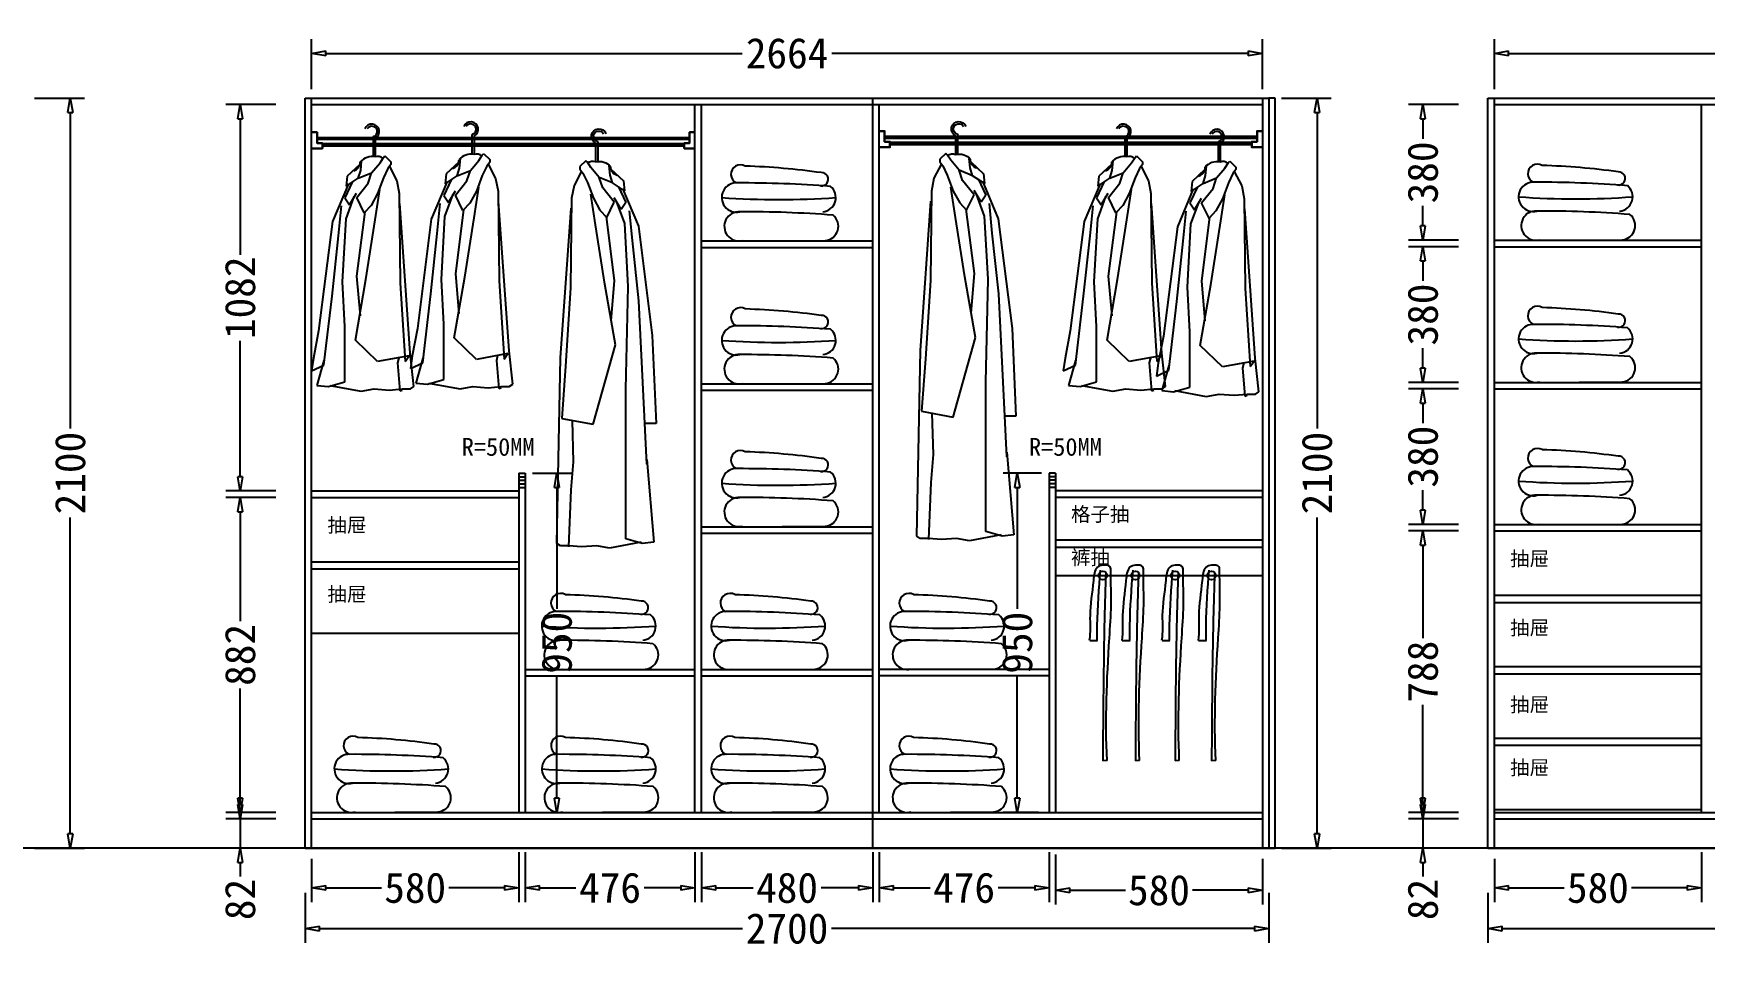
# Model space of a CAD drawing. Header units: millimetres. Extents: x 304407 to 361076, y -1262425 to -1203358.
# Drawn here: x 324807 to 329489, y -1245806 to -1243244 of the extents above; entities that cross this region are included whole.
import ezdxf

# ---------------------------------------------------------------- set-up
doc = ezdxf.new("R2010")
doc.units = ezdxf.units.MM
doc.header["$LTSCALE"] = 20
doc.layers.get('Defpoints').update_dxf_attribs({"color": 250})
for name, color, linetype in [('4', 1, 'Continuous'), ('6', 6, 'Continuous'), ('8', 8, 'Continuous'), ('LAYER10', 11, 'Continuous'), ('LAYER8', 11, 'Continuous'), ('图层3', 4, 'Continuous'), ('墙体', 40, 'Continuous')]:
    doc.layers.add(name, color=color, linetype=linetype)
doc.styles.get("Standard").update_dxf_attribs({"font": 'SimSun.ttf', "height": 85})
doc.styles.add('text', font='SimSun.ttf', dxfattribs={"height": 85})
doc.dimstyles.new('周文晶', dxfattribs={"dimtxt": 70, "dimasz": 40, "dimexe": 40, "dimexo": 30, "dimgap": 10, "dimtad": 0, "dimdec": 0, "dimtxsty": 'Standard', "dimblk": 'CLOSEDBLANK', "dimcen": 200, "dimclrd": 256, "dimclre": 256, "dimadec": 0, "dimazin": 0, "dimtfac": 1, "dimtdec": 0, "dimtmove": 0, "dimatfit": 3, "dimldrblk": 'CLOSEDBLANK', "dimfxl": 100, "dimfxlon": 1, "dimarcsym": 0})

# ---------------------------------------------------------------- blocks, each defined once
blk = doc.blocks.new('_ClosedBlank')
at = {"color": 0, "linetype": 'ByBlock', "lineweight": -2}
for p, q in [((-1, 0.17), (0, 0)), ((-1, 0.17), (-1, -0.17)), ((0, 0), (-1, -0.17))]:
    blk.add_line(p, q, dxfattribs=at)
blk = doc.blocks.new('*D1830')
at = {"lineweight": -2, "transparency": 16777216}
for p, q in [((324810.4, -1243424.8), (324950.4, -1243424.8)), ((324910.4, -1243464.8), (324910.4, -1244350)), ((324910.4, -1245484.8), (324910.4, -1244599.5)), ((324810.4, -1245524.8), (324950.4, -1245524.8))]:
    blk.add_line(p, q, dxfattribs=at)
at = {"layer": 'Defpoints', "color": 0, "transparency": 16777216}
for p in [(324775.5, -1243424.8), (324910.4, -1243424.8), (324775.5, -1245524.8)]:
    blk.add_point(p, dxfattribs=at)
at = {"lineweight": -2, "transparency": 16777216, "xscale": 40, "yscale": 40, "zscale": 40}
for p, rotation in [((324910.4, -1243424.8), 90), ((324910.4, -1245524.8), 270)]:
    blk.add_blockref('_ClosedBlank', p, dxfattribs=dict(at, rotation=rotation))
at = {"color": 0, "transparency": 16777216, "insert": (324910.4, -1244474.8), "char_height": 85, "attachment_point": 5, "rotation": 90}
blk.add_mtext('2100', dxfattribs=at)
blk = doc.blocks.new('*D1764')
at = {"lineweight": -2, "transparency": 16777216}
for p, q in [((325586.7, -1245554.8), (325586.7, -1245676.3)), ((326166.7, -1245536.3), (326166.7, -1245676.3)), ((325626.7, -1245636.3), (325782.7, -1245636.3)), ((326126.7, -1245636.3), (325970.8, -1245636.3))]:
    blk.add_line(p, q, dxfattribs=at)
at = {"layer": 'Defpoints', "color": 0, "transparency": 16777216}
for p in [(326166.7, -1245424.8), (325586.7, -1245524.8), (326166.7, -1245636.3)]:
    blk.add_point(p, dxfattribs=at)
at = {"lineweight": -2, "transparency": 16777216, "xscale": 40, "yscale": 40, "zscale": 40, "rotation": 180}
blk.add_blockref('_ClosedBlank', (325586.7, -1245636.3), dxfattribs=at)
at = {"lineweight": -2, "transparency": 16777216, "xscale": 40, "yscale": 40, "zscale": 40}
blk.add_blockref('_ClosedBlank', (326166.7, -1245636.3), dxfattribs=at)
at = {"color": 0, "transparency": 16777216, "insert": (325876.7, -1245636.3), "char_height": 85, "attachment_point": 5}
blk.add_mtext('580', dxfattribs=at)
blk = doc.blocks.new('*D1765')
at = {"lineweight": -2, "transparency": 16777216}
for p, q in [((327176.7, -1245536.3), (327176.7, -1245676.3)), ((327652.7, -1245536.3), (327652.7, -1245676.3)), ((327216.7, -1245636.3), (327319.3, -1245636.3)), ((327612.7, -1245636.3), (327510.2, -1245636.3))]:
    blk.add_line(p, q, dxfattribs=at)
at = {"layer": 'Defpoints', "color": 0, "transparency": 16777216}
for p in [(327176.7, -1245042.8), (327652.7, -1245424.8), (327652.7, -1245636.3)]:
    blk.add_point(p, dxfattribs=at)
at = {"lineweight": -2, "transparency": 16777216, "xscale": 40, "yscale": 40, "zscale": 40, "rotation": 180}
blk.add_blockref('_ClosedBlank', (327176.7, -1245636.3), dxfattribs=at)
at = {"lineweight": -2, "transparency": 16777216, "xscale": 40, "yscale": 40, "zscale": 40}
blk.add_blockref('_ClosedBlank', (327652.7, -1245636.3), dxfattribs=at)
at = {"color": 0, "transparency": 16777216, "insert": (327414.7, -1245636.3), "char_height": 85, "attachment_point": 5}
blk.add_mtext('476', dxfattribs=at)
blk = doc.blocks.new('*D1766')
at = {"lineweight": -2, "transparency": 16777216}
for p, q in [((325586.7, -1243399.4), (325586.7, -1243259.4)), ((328250.7, -1243399.4), (328250.7, -1243259.4)), ((325626.7, -1243299.4), (326793, -1243299.4)), ((328210.7, -1243299.4), (327044.4, -1243299.4))]:
    blk.add_line(p, q, dxfattribs=at)
at = {"layer": 'Defpoints', "color": 0, "transparency": 16777216}
for p in [(328250.7, -1243299.4), (325586.7, -1243442.8), (328250.7, -1243442.8)]:
    blk.add_point(p, dxfattribs=at)
at = {"lineweight": -2, "transparency": 16777216, "xscale": 40, "yscale": 40, "zscale": 40, "rotation": 180}
blk.add_blockref('_ClosedBlank', (325586.7, -1243299.4), dxfattribs=at)
at = {"lineweight": -2, "transparency": 16777216, "xscale": 40, "yscale": 40, "zscale": 40}
blk.add_blockref('_ClosedBlank', (328250.7, -1243299.4), dxfattribs=at)
at = {"color": 0, "transparency": 16777216, "insert": (326918.7, -1243299.4), "char_height": 85, "attachment_point": 5}
blk.add_mtext('2664', dxfattribs=at)
blk = doc.blocks.new('*D1767')
at = {"lineweight": -2, "transparency": 16777216}
for p, q in [((325568.7, -1245650.4), (325568.7, -1245790.4)), ((328268.7, -1245650.4), (328268.7, -1245790.4)), ((325608.7, -1245750.4), (326794, -1245750.4)), ((328228.7, -1245750.4), (327043.5, -1245750.4))]:
    blk.add_line(p, q, dxfattribs=at)
at = {"layer": 'Defpoints', "color": 0, "transparency": 16777216}
for p in [(325568.7, -1245524.8), (328268.7, -1245524.8), (328268.7, -1245750.4)]:
    blk.add_point(p, dxfattribs=at)
at = {"lineweight": -2, "transparency": 16777216, "xscale": 40, "yscale": 40, "zscale": 40, "rotation": 180}
blk.add_blockref('_ClosedBlank', (325568.7, -1245750.4), dxfattribs=at)
at = {"lineweight": -2, "transparency": 16777216, "xscale": 40, "yscale": 40, "zscale": 40}
blk.add_blockref('_ClosedBlank', (328268.7, -1245750.4), dxfattribs=at)
at = {"color": 0, "transparency": 16777216, "insert": (326918.7, -1245750.4), "char_height": 85, "attachment_point": 5}
blk.add_mtext('2700', dxfattribs=at)
blk = doc.blocks.new('*D1768')
at = {"lineweight": -2, "transparency": 16777216}
for p, q in [((328303.6, -1243424.8), (328443.6, -1243424.8)), ((328403.6, -1243464.8), (328403.6, -1244350)), ((328403.6, -1245484.8), (328403.6, -1244599.5)), ((328303.6, -1245524.8), (328443.6, -1245524.8))]:
    blk.add_line(p, q, dxfattribs=at)
at = {"layer": 'Defpoints', "color": 0, "transparency": 16777216}
for p in [(328268.7, -1243424.8), (328403.6, -1243424.8), (328268.7, -1245524.8)]:
    blk.add_point(p, dxfattribs=at)
at = {"lineweight": -2, "transparency": 16777216, "xscale": 40, "yscale": 40, "zscale": 40}
for p, rotation in [((328403.6, -1243424.8), 90), ((328403.6, -1245524.8), 270)]:
    blk.add_blockref('_ClosedBlank', p, dxfattribs=dict(at, rotation=rotation))
at = {"color": 0, "transparency": 16777216, "insert": (328403.6, -1244474.8), "char_height": 85, "attachment_point": 5, "rotation": 90}
blk.add_mtext('2100', dxfattribs=at)
blk = doc.blocks.new('*D1769')
at = {"lineweight": -2, "transparency": 16777216}
for p, q in [((327631.7, -1244474.8), (327523.7, -1244474.8)), ((327563.7, -1244514.8), (327563.7, -1244854.8)), ((327563.7, -1245384.8), (327563.7, -1245044.8)), ((327622.7, -1245424.8), (327523.7, -1245424.8))]:
    blk.add_line(p, q, dxfattribs=at)
at = {"layer": 'Defpoints', "color": 0, "transparency": 16777216}
for p in [(327661.7, -1244474.8), (327563.7, -1245424.8), (327652.7, -1245424.8)]:
    blk.add_point(p, dxfattribs=at)
at = {"lineweight": -2, "transparency": 16777216, "xscale": 40, "yscale": 40, "zscale": 40}
for p, rotation in [((327563.7, -1244474.8), 90), ((327563.7, -1245424.8), 270)]:
    blk.add_blockref('_ClosedBlank', p, dxfattribs=dict(at, rotation=rotation))
at = {"color": 0, "transparency": 16777216, "insert": (327563.7, -1244949.8), "char_height": 85, "attachment_point": 5, "rotation": 90}
blk.add_mtext('950', dxfattribs=at)
blk = doc.blocks.new('*D1770')
at = {"lineweight": -2, "transparency": 16777216}
for p, q in [((327670.7, -1245543), (327670.7, -1245683)), ((328250.7, -1245554.8), (328250.7, -1245683)), ((327710.7, -1245643), (327866.7, -1245643)), ((328210.7, -1245643), (328054.8, -1245643))]:
    blk.add_line(p, q, dxfattribs=at)
at = {"layer": 'Defpoints', "color": 0, "transparency": 16777216}
for p in [(327670.7, -1245424.8), (328250.7, -1245524.8), (328250.7, -1245643)]:
    blk.add_point(p, dxfattribs=at)
at = {"lineweight": -2, "transparency": 16777216, "xscale": 40, "yscale": 40, "zscale": 40, "rotation": 180}
blk.add_blockref('_ClosedBlank', (327670.7, -1245643), dxfattribs=at)
at = {"lineweight": -2, "transparency": 16777216, "xscale": 40, "yscale": 40, "zscale": 40}
blk.add_blockref('_ClosedBlank', (328250.7, -1245643), dxfattribs=at)
at = {"color": 0, "transparency": 16777216, "insert": (327960.7, -1245643), "char_height": 85, "attachment_point": 5}
blk.add_mtext('580', dxfattribs=at)
blk = doc.blocks.new('*D1771')
at = {"lineweight": -2, "transparency": 16777216}
for p, q in [((325386.5, -1245402.8), (325386.5, -1245362.8)), ((325486.5, -1245442.8), (325346.5, -1245442.8)), ((325386.5, -1245442.8), (325386.5, -1245524.8)), ((325486.5, -1245524.8), (325346.5, -1245524.8)), ((325386.5, -1245564.8), (325386.5, -1245604.8))]:
    blk.add_line(p, q, dxfattribs=at)
at = {"layer": 'Defpoints', "color": 0, "transparency": 16777216}
for p in [(325386.5, -1245442.8), (325586.7, -1245442.8), (325568.7, -1245524.8)]:
    blk.add_point(p, dxfattribs=at)
at = {"lineweight": -2, "transparency": 16777216, "xscale": 40, "yscale": 40, "zscale": 40}
for p, rotation in [((325386.5, -1245442.8), 270), ((325386.5, -1245524.8), 90)]:
    blk.add_blockref('_ClosedBlank', p, dxfattribs=dict(at, rotation=rotation))
at = {"color": 0, "transparency": 16777216, "insert": (325386.5, -1245668.8), "char_height": 85, "attachment_point": 5, "rotation": 90}
blk.add_mtext('82', dxfattribs=at)
blk = doc.blocks.new('*D1772')
at = {"lineweight": -2, "transparency": 16777216}
for p, q in [((325486.5, -1244542.8), (325346.5, -1244542.8)), ((325386.5, -1244582.8), (325386.5, -1244889.5)), ((325386.5, -1245384.8), (325386.5, -1245078.1)), ((325486.5, -1245424.8), (325346.5, -1245424.8))]:
    blk.add_line(p, q, dxfattribs=at)
at = {"layer": 'Defpoints', "color": 0, "transparency": 16777216}
for p in [(325386.5, -1244542.8), (325586.7, -1244542.8), (325586.7, -1245424.8)]:
    blk.add_point(p, dxfattribs=at)
at = {"lineweight": -2, "transparency": 16777216, "xscale": 40, "yscale": 40, "zscale": 40}
for p, rotation in [((325386.5, -1244542.8), 90), ((325386.5, -1245424.8), 270)]:
    blk.add_blockref('_ClosedBlank', p, dxfattribs=dict(at, rotation=rotation))
at = {"color": 0, "transparency": 16777216, "insert": (325386.5, -1244983.8), "char_height": 85, "attachment_point": 5, "rotation": 90}
blk.add_mtext('882', dxfattribs=at)
blk = doc.blocks.new('*D1773')
at = {"lineweight": -2, "transparency": 16777216}
for p, q in [((325486.5, -1243442.8), (325346.5, -1243442.8)), ((325386.5, -1243482.8), (325386.5, -1243863.5)), ((325386.5, -1244484.8), (325386.5, -1244104)), ((325486.5, -1244524.8), (325346.5, -1244524.8))]:
    blk.add_line(p, q, dxfattribs=at)
at = {"layer": 'Defpoints', "color": 0, "transparency": 16777216}
for p in [(325386.5, -1243442.8), (325586.7, -1243442.8), (325586.7, -1244524.8)]:
    blk.add_point(p, dxfattribs=at)
at = {"lineweight": -2, "transparency": 16777216, "xscale": 40, "yscale": 40, "zscale": 40}
for p, rotation in [((325386.5, -1243442.8), 90), ((325386.5, -1244524.8), 270)]:
    blk.add_blockref('_ClosedBlank', p, dxfattribs=dict(at, rotation=rotation))
at = {"color": 0, "transparency": 16777216, "insert": (325386.5, -1243983.8), "char_height": 85, "attachment_point": 5, "rotation": 90}
blk.add_mtext('1082', dxfattribs=at)
blk = doc.blocks.new('*D1774')
at = {"lineweight": -2, "transparency": 16777216}
for p, q in [((326184.7, -1245536.3), (326184.7, -1245676.3)), ((326660.7, -1245536.3), (326660.7, -1245676.3)), ((326224.7, -1245636.3), (326327.3, -1245636.3)), ((326620.7, -1245636.3), (326518.2, -1245636.3))]:
    blk.add_line(p, q, dxfattribs=at)
at = {"layer": 'Defpoints', "color": 0, "transparency": 16777216}
for p in [(326184.7, -1245424.8), (326660.7, -1245424.8), (326660.7, -1245636.3)]:
    blk.add_point(p, dxfattribs=at)
at = {"lineweight": -2, "transparency": 16777216, "xscale": 40, "yscale": 40, "zscale": 40, "rotation": 180}
blk.add_blockref('_ClosedBlank', (326184.7, -1245636.3), dxfattribs=at)
at = {"lineweight": -2, "transparency": 16777216, "xscale": 40, "yscale": 40, "zscale": 40}
blk.add_blockref('_ClosedBlank', (326660.7, -1245636.3), dxfattribs=at)
at = {"color": 0, "transparency": 16777216, "insert": (326422.7, -1245636.3), "char_height": 85, "attachment_point": 5}
blk.add_mtext('476', dxfattribs=at)
blk = doc.blocks.new('*D1916')
at = {"lineweight": -2, "transparency": 16777216}
for p, q in [((326205.7, -1244474.8), (326313.7, -1244474.8)), ((326273.7, -1244514.8), (326273.7, -1244854.8)), ((326273.7, -1245384.8), (326273.7, -1245044.8)), ((326214.7, -1245424.8), (326313.7, -1245424.8))]:
    blk.add_line(p, q, dxfattribs=at)
at = {"layer": 'Defpoints', "color": 0, "transparency": 16777216}
for p in [(326175.7, -1244474.8), (326184.7, -1245424.8), (326273.7, -1245424.8)]:
    blk.add_point(p, dxfattribs=at)
at = {"lineweight": -2, "transparency": 16777216, "xscale": 40, "yscale": 40, "zscale": 40}
for p, rotation in [((326273.7, -1244474.8), 90), ((326273.7, -1245424.8), 270)]:
    blk.add_blockref('_ClosedBlank', p, dxfattribs=dict(at, rotation=rotation))
at = {"color": 0, "transparency": 16777216, "insert": (326273.7, -1244949.8), "char_height": 85, "attachment_point": 5, "rotation": 90}
blk.add_mtext('950', dxfattribs=at)
blk = doc.blocks.new('*D1917')
at = {"lineweight": -2, "transparency": 16777216}
for p, q in [((326678.7, -1245536.3), (326678.7, -1245676.3)), ((327158.7, -1245536.3), (327158.7, -1245676.3)), ((326718.7, -1245636.3), (326823.3, -1245636.3)), ((327118.7, -1245636.3), (327014.2, -1245636.3))]:
    blk.add_line(p, q, dxfattribs=at)
at = {"layer": 'Defpoints', "color": 0, "transparency": 16777216}
for p in [(326678.7, -1245424.8), (327158.7, -1245424.8), (327158.7, -1245636.3)]:
    blk.add_point(p, dxfattribs=at)
at = {"lineweight": -2, "transparency": 16777216, "xscale": 40, "yscale": 40, "zscale": 40, "rotation": 180}
blk.add_blockref('_ClosedBlank', (326678.7, -1245636.3), dxfattribs=at)
at = {"lineweight": -2, "transparency": 16777216, "xscale": 40, "yscale": 40, "zscale": 40}
blk.add_blockref('_ClosedBlank', (327158.7, -1245636.3), dxfattribs=at)
at = {"color": 0, "transparency": 16777216, "insert": (326918.7, -1245636.3), "char_height": 85, "attachment_point": 5}
blk.add_mtext('480', dxfattribs=at)
blk = doc.blocks.new('*D1852')
at = {"lineweight": -2, "transparency": 16777216}
for p, q in [((328900.4, -1245554.8), (328900.4, -1245676.3)), ((329480.4, -1245536.3), (329480.4, -1245676.3)), ((328940.4, -1245636.3), (329096.3, -1245636.3)), ((329440.4, -1245636.3), (329284.4, -1245636.3))]:
    blk.add_line(p, q, dxfattribs=at)
at = {"layer": 'Defpoints', "color": 0, "transparency": 16777216}
for p in [(329480.4, -1245424.8), (328900.4, -1245524.8), (329480.4, -1245636.3)]:
    blk.add_point(p, dxfattribs=at)
at = {"lineweight": -2, "transparency": 16777216, "xscale": 40, "yscale": 40, "zscale": 40, "rotation": 180}
blk.add_blockref('_ClosedBlank', (328900.4, -1245636.3), dxfattribs=at)
at = {"lineweight": -2, "transparency": 16777216, "xscale": 40, "yscale": 40, "zscale": 40}
blk.add_blockref('_ClosedBlank', (329480.4, -1245636.3), dxfattribs=at)
at = {"color": 0, "transparency": 16777216, "insert": (329190.4, -1245636.3), "char_height": 85, "attachment_point": 5}
blk.add_mtext('580', dxfattribs=at)
blk = doc.blocks.new('*D1854')
at = {"lineweight": -2, "transparency": 16777216}
for p, q in [((328900.4, -1243399.4), (328900.4, -1243259.4)), ((331564.4, -1243399.4), (331564.4, -1243259.4)), ((328940.4, -1243299.4), (330106.7, -1243299.4)), ((331524.4, -1243299.4), (330358, -1243299.4))]:
    blk.add_line(p, q, dxfattribs=at)
at = {"layer": 'Defpoints', "color": 0, "transparency": 16777216}
for p in [(331564.4, -1243299.4), (328900.4, -1243442.8), (331564.4, -1243442.8)]:
    blk.add_point(p, dxfattribs=at)
at = {"lineweight": -2, "transparency": 16777216, "xscale": 40, "yscale": 40, "zscale": 40, "rotation": 180}
blk.add_blockref('_ClosedBlank', (328900.4, -1243299.4), dxfattribs=at)
at = {"lineweight": -2, "transparency": 16777216, "xscale": 40, "yscale": 40, "zscale": 40}
blk.add_blockref('_ClosedBlank', (331564.4, -1243299.4), dxfattribs=at)
at = {"color": 0, "transparency": 16777216, "insert": (330232.4, -1243299.4), "char_height": 85, "attachment_point": 5}
blk.add_mtext('2664', dxfattribs=at)
blk = doc.blocks.new('*D1855')
at = {"lineweight": -2, "transparency": 16777216}
for p, q in [((328882.4, -1245650.4), (328882.4, -1245790.4)), ((331582.4, -1245650.4), (331582.4, -1245790.4)), ((328922.4, -1245750.4), (330107.6, -1245750.4)), ((331542.4, -1245750.4), (330357.1, -1245750.4))]:
    blk.add_line(p, q, dxfattribs=at)
at = {"layer": 'Defpoints', "color": 0, "transparency": 16777216}
for p in [(328882.4, -1245524.8), (331582.4, -1245524.8), (331582.4, -1245750.4)]:
    blk.add_point(p, dxfattribs=at)
at = {"lineweight": -2, "transparency": 16777216, "xscale": 40, "yscale": 40, "zscale": 40, "rotation": 180}
blk.add_blockref('_ClosedBlank', (328882.4, -1245750.4), dxfattribs=at)
at = {"lineweight": -2, "transparency": 16777216, "xscale": 40, "yscale": 40, "zscale": 40}
blk.add_blockref('_ClosedBlank', (331582.4, -1245750.4), dxfattribs=at)
at = {"color": 0, "transparency": 16777216, "insert": (330232.4, -1245750.4), "char_height": 85, "attachment_point": 5}
blk.add_mtext('2700', dxfattribs=at)
blk = doc.blocks.new('*D1856')
at = {"lineweight": -2, "transparency": 16777216}
for p, q in [((328700.1, -1245402.8), (328700.1, -1245362.8)), ((328800.1, -1245442.8), (328660.1, -1245442.8)), ((328700.1, -1245442.8), (328700.1, -1245524.8)), ((328800.1, -1245524.8), (328660.1, -1245524.8)), ((328700.1, -1245564.8), (328700.1, -1245604.8))]:
    blk.add_line(p, q, dxfattribs=at)
at = {"layer": 'Defpoints', "color": 0, "transparency": 16777216}
for p in [(328700.1, -1245442.8), (328900.4, -1245442.8), (328882.4, -1245524.8)]:
    blk.add_point(p, dxfattribs=at)
at = {"lineweight": -2, "transparency": 16777216, "xscale": 40, "yscale": 40, "zscale": 40}
for p, rotation in [((328700.1, -1245442.8), 270), ((328700.1, -1245524.8), 90)]:
    blk.add_blockref('_ClosedBlank', p, dxfattribs=dict(at, rotation=rotation))
at = {"color": 0, "transparency": 16777216, "insert": (328700.1, -1245668.8), "char_height": 85, "attachment_point": 5, "rotation": 90}
blk.add_mtext('82', dxfattribs=at)
blk = doc.blocks.new('*D1857')
at = {"lineweight": -2, "transparency": 16777216}
for p, q in [((328800.1, -1244636.8), (328660.1, -1244636.8)), ((328700.1, -1244676.8), (328700.1, -1244937.4)), ((328700.1, -1245384.8), (328700.1, -1245124.1)), ((328800.1, -1245424.8), (328660.1, -1245424.8))]:
    blk.add_line(p, q, dxfattribs=at)
at = {"layer": 'Defpoints', "color": 0, "transparency": 16777216}
for p in [(328700.1, -1244636.8), (328900.4, -1244636.8), (328900.4, -1245424.8)]:
    blk.add_point(p, dxfattribs=at)
at = {"lineweight": -2, "transparency": 16777216, "xscale": 40, "yscale": 40, "zscale": 40}
for p, rotation in [((328700.1, -1244636.8), 90), ((328700.1, -1245424.8), 270)]:
    blk.add_blockref('_ClosedBlank', p, dxfattribs=dict(at, rotation=rotation))
at = {"color": 0, "transparency": 16777216, "insert": (328700.1, -1245030.8), "char_height": 85, "attachment_point": 5, "rotation": 90}
blk.add_mtext('788', dxfattribs=at)
blk = doc.blocks.new('*D1858')
at = {"lineweight": -2, "transparency": 16777216}
for p, q in [((328800.1, -1244238.8), (328660.1, -1244238.8)), ((328700.1, -1244278.8), (328700.1, -1244334.7)), ((328700.1, -1244578.8), (328700.1, -1244522.8)), ((328800.1, -1244618.8), (328660.1, -1244618.8))]:
    blk.add_line(p, q, dxfattribs=at)
at = {"layer": 'Defpoints', "color": 0, "transparency": 16777216}
for p in [(328700.1, -1244238.8), (328900.4, -1244238.8), (328900.4, -1244618.8)]:
    blk.add_point(p, dxfattribs=at)
at = {"lineweight": -2, "transparency": 16777216, "xscale": 40, "yscale": 40, "zscale": 40}
for p, rotation in [((328700.1, -1244238.8), 90), ((328700.1, -1244618.8), 270)]:
    blk.add_blockref('_ClosedBlank', p, dxfattribs=dict(at, rotation=rotation))
at = {"color": 0, "transparency": 16777216, "insert": (328700.1, -1244428.8), "char_height": 85, "attachment_point": 5, "rotation": 90}
blk.add_mtext('380', dxfattribs=at)
blk = doc.blocks.new('*D1859')
at = {"lineweight": -2, "transparency": 16777216}
for p, q in [((328800.1, -1243840.8), (328660.1, -1243840.8)), ((328700.1, -1243880.8), (328700.1, -1243936.7)), ((328700.1, -1244180.8), (328700.1, -1244124.8)), ((328800.1, -1244220.8), (328660.1, -1244220.8))]:
    blk.add_line(p, q, dxfattribs=at)
at = {"layer": 'Defpoints', "color": 0, "transparency": 16777216}
for p in [(328700.1, -1243840.8), (328900.4, -1243840.8), (328900.4, -1244220.8)]:
    blk.add_point(p, dxfattribs=at)
at = {"lineweight": -2, "transparency": 16777216, "xscale": 40, "yscale": 40, "zscale": 40}
for p, rotation in [((328700.1, -1243840.8), 90), ((328700.1, -1244220.8), 270)]:
    blk.add_blockref('_ClosedBlank', p, dxfattribs=dict(at, rotation=rotation))
at = {"color": 0, "transparency": 16777216, "insert": (328700.1, -1244030.8), "char_height": 85, "attachment_point": 5, "rotation": 90}
blk.add_mtext('380', dxfattribs=at)
blk = doc.blocks.new('*D1860')
at = {"lineweight": -2, "transparency": 16777216}
for p, q in [((328800.1, -1243442.8), (328660.1, -1243442.8)), ((328700.1, -1243482.8), (328700.1, -1243538.7)), ((328700.1, -1243782.8), (328700.1, -1243726.8)), ((328800.1, -1243822.8), (328660.1, -1243822.8))]:
    blk.add_line(p, q, dxfattribs=at)
at = {"layer": 'Defpoints', "color": 0, "transparency": 16777216}
for p in [(328700.1, -1243442.8), (328900.4, -1243442.8), (328900.4, -1243822.8)]:
    blk.add_point(p, dxfattribs=at)
at = {"lineweight": -2, "transparency": 16777216, "xscale": 40, "yscale": 40, "zscale": 40}
for p, rotation in [((328700.1, -1243442.8), 90), ((328700.1, -1243822.8), 270)]:
    blk.add_blockref('_ClosedBlank', p, dxfattribs=dict(at, rotation=rotation))
at = {"color": 0, "transparency": 16777216, "insert": (328700.1, -1243632.8), "char_height": 85, "attachment_point": 5, "rotation": 90}
blk.add_mtext('380', dxfattribs=at)
blk = doc.blocks.new('A$C1C5764E0')
at = {"layer": '8'}
for p, q in [((172.3, 708.4), (172.3, 657.4)), ((178.3, 708.4), (178.3, 657.4)), ((201.2, 654.6), (205.3, 658.7)), ((205.3, 658.7), (222, 642.1)), ((135.3, 635.3), (99.9, 601.9)), ((130.4, 596.4), (137.4, 618.5)), ((130.4, 596.4), (167.9, 611.6)), ((137.4, 618.5), (140.1, 644.9)), ((158.2, 582.5), (167.9, 611.6)), ((167.9, 611.6), (191.5, 639.3)), ((191.5, 639.3), (201.2, 654.6)), ((213.6, 624.1), (201.2, 597.8)), ((222, 635.2), (213.6, 624.1)), ((217.8, 629.6), (238.6, 589.4)), ((222, 642.1), (222, 635.2)), ((103, 580.9), (58.4, 475.1)), ((113.7, 585.2), (93.2, 541.7)), ((99.9, 601.9), (97.1, 574.2)), ((97.1, 574.2), (130.4, 596.4)), ((126.3, 542.3), (158.2, 582.5)), ((178.3, 479.5), (191.3, 564.6)), ((201.2, 597.8), (184.5, 553.4)), ((238.6, 589.4), (245.5, 553.4)), ((75, 435), (83.4, 518.8)), ((93.2, 541.7), (106.3, 522.1)), ((96.5, 482.8), (119.4, 544.9)), ((106.3, 522.1), (125.9, 554.7)), ((147.1, 499.3), (126.3, 542.3)), ((166.5, 520.1), (147.1, 499.3)), ((184.5, 553.4), (166.5, 520.1)), ((245.5, 553.4), (248.3, 302.5)), ((276.4, 106.8), (247, 525.3)), ((58.4, 475.1), (19.5, 168.8)), ((86.6, 306.3), (96.5, 482.8)), ((148.8, 502.4), (125.9, 322.6)), ((152.1, 312.8), (178.3, 479.5)), ((57, 265.8), (75, 435)), ((93.2, 180.9), (86.6, 306.3)), ((122.6, 142.8), (152.1, 312.8)), ((125.9, 322.6), (135.7, 211.4)), ((248.3, 302.5), (262.2, 83.5)), ((34.3, 73.1), (57, 265.8)), ((19.5, 168.8), (4.8, 92.7)), ((93.2, 26.2), (93.2, 180.9)), ((184.8, 82.8), (122.6, 142.8)), ((273.1, 99.1), (184.8, 82.8)), ((244.2, 93.8), (240.9, 79.6)), ((262.2, 83.5), (273.1, 99.1)), ((286.7, 13.1), (276.4, 106.8)), ((4.8, 92.7), (0, 56.7)), ((0, 56.7), (34.3, 73.1)), ((34.3, 86.2), (14.7, 16.3)), ((240.9, 79.6), (247.4, 1.1)), ((14.7, 16.3), (47.4, 13.1)), ((47.4, 13.1), (93.2, 26.2)), ((50.7, 16.3), (139, 0)), ((139, 0), (175, 6.5)), ((175, 6.5), (217.5, 3.3)), ((217.5, 3.3), (253.5, 6.5)), ((247.4, 1.1), (254, 3.3)), ((253.5, 6.5), (276.9, 6.5)), ((276.9, 6.5), (286.7, 13.1))]:
    blk.add_line(p, q, dxfattribs=at)
for centre, radius, start, end in [((168.9, 727.1), 20.9, 296.6338, 159.5285), ((168.9, 727.1), 14.9, 296.6338, 150.6175), ((175.9, 709.9), 3.91, 94.6712, 201.9626), ((168.9, 613.1), 43.9, 77.6993, 138.5966), ((186.2, 639.8), 18, 42.48, 116.3392), ((110.9, 641.2), 25.1, 286.2636, 2.0248)]:
    blk.add_arc(centre, radius, start, end, dxfattribs=at)
blk = doc.blocks.new('A$C4F477F88')
at = {"layer": 'LAYER10'}
blk.add_blockref('A$C1C5764E0', (0, 0), dxfattribs=at)
blk = doc.blocks.new('A$C5E603B19')
at = {"layer": 'LAYER8'}
blk.add_blockref('A$C4F477F88', (0, 0), dxfattribs=at)
blk = doc.blocks.new('A$C1B0A679D')
at = {"layer": '图层3'}
blk.add_blockref('A$C5E603B19', (0, 0), dxfattribs=at)
blk = doc.blocks.new('A$C52EB379C')
at = {"layer": '8'}
for p, q in [((163.3, 1134.6), (163.3, 1083.5)), ((169.3, 1134.6), (169.3, 1083.5)), ((182.5, 1065.5), (192.3, 1080.7)), ((192.3, 1080.7), (196.4, 1084.9)), ((196.4, 1084.9), (213.1, 1068.3)), ((126.4, 1061.5), (91, 1028.1)), ((121.5, 1022.5), (128.4, 1044.7)), ((121.5, 1022.5), (159, 1037.8)), ((128.4, 1044.7), (131.2, 1071)), ((149.3, 1008.7), (159, 1037.8)), ((159, 1037.8), (182.5, 1065.5)), ((204.7, 1050.2), (192.3, 1023.9)), ((213.1, 1061.3), (204.7, 1050.2)), ((208.9, 1055.8), (229.7, 1015.6)), ((213.1, 1068.3), (213.1, 1061.3)), ((94.1, 1007.1), (49.5, 901.3)), ((104.8, 1011.4), (84.3, 967.8)), ((91, 1028.1), (88.2, 1000.3)), ((88.2, 1000.3), (121.5, 1022.5)), ((117.4, 968.5), (149.3, 1008.7)), ((169.3, 905.7), (182.4, 990.7)), ((192.3, 1023.9), (175.6, 979.5)), ((229.7, 1015.6), (236.6, 979.5)), ((66.1, 861.1), (74.5, 944.9)), ((84.3, 967.8), (97.4, 948.2)), ((87.6, 909), (110.5, 971.1)), ((97.4, 948.2), (117, 980.9)), ((138.2, 925.5), (117.4, 968.5)), ((157.6, 946.3), (138.2, 925.5)), ((175.6, 979.5), (157.6, 946.3)), ((236.6, 979.5), (239.4, 728.7)), ((267.5, 533), (238.1, 951.5)), ((49.5, 901.3), (10.6, 595)), ((77.7, 732.4), (87.6, 909)), ((139.9, 928.6), (117, 748.8)), ((143.2, 738.9), (169.3, 905.7)), ((48.1, 692), (66.1, 861.1)), ((84.3, 444.7), (77.7, 732.4)), ((113.7, 568.9), (143.2, 738.9)), ((117, 748.8), (126.8, 637.6)), ((239.4, 728.7), (253.3, 509.7)), ((25.4, 235.4), (48.1, 692)), ((10.6, 595), (0, 349)), ((175.9, 346.6), (113.7, 568.9)), ((277.8, 13.1), (267.5, 533)), ((253.3, 509.7), (264.2, 362.9)), ((84.3, 26.2), (84.3, 444.7)), ((0, 349), (31, 349)), ((264.2, 362.9), (175.9, 346.6)), ((235.3, 357.6), (232, 242)), ((25.4, 248.5), (5.8, 16.3)), ((232, 242), (238.5, 163.5)), ((238.5, 163.5), (245.1, 3.3)), ((5.8, 16.3), (38.5, 13.1)), ((38.5, 13.1), (84.3, 26.2)), ((41.7, 16.3), (130.1, 0)), ((130.1, 0), (166.1, 6.5)), ((166.1, 6.5), (208.6, 3.3)), ((208.6, 3.3), (244.6, 6.5)), ((244.6, 6.5), (268, 6.5)), ((268, 6.5), (277.8, 13.1))]:
    blk.add_line(p, q, dxfattribs=at)
for centre, radius, start, end in [((160, 1153.2), 20.9, 296.6338, 159.5285), ((160, 1153.2), 14.9, 296.6338, 150.6175), ((167, 1136), 3.91, 94.6712, 201.9626), ((160, 1039.2), 43.9, 77.6993, 138.5966), ((177.3, 1066), 18, 42.48, 116.3392), ((102, 1067.4), 25.1, 286.2636, 2.0248)]:
    blk.add_arc(centre, radius, start, end, dxfattribs=at)
blk = doc.blocks.new('A$C05785CA5')
at = {"layer": 'LAYER10'}
blk.add_blockref('A$C52EB379C', (0, 0), dxfattribs=at)
blk = doc.blocks.new('A$C100967EE')
at = {"layer": 'LAYER10'}
blk.add_blockref('A$C05785CA5', (0, 0), dxfattribs=at)
blk = doc.blocks.new('A$C65D30603')
at = {"layer": 'LAYER8'}
blk.add_blockref('A$C100967EE', (0, 0), dxfattribs=at)
blk = doc.blocks.new('A$C50CE712E')
at = {"layer": '图层3'}
blk.add_blockref('A$C65D30603', (0, 0), dxfattribs=at)
blk = doc.blocks.new('A$C11F00F61')
at = {"color": 8}
blk.add_line((48.2, 0), (290.3, 1.2), dxfattribs=at)
at = {"layer": '墙体', "color": 8}
for centre, radius, start, end in [((52.6, 186.6), 26.7, 59.8021, 244.0801), ((9.8, -1698.7), 1909.1, 81.8981, 88.3112), ((280.3, 173), 18.4, 260.1551, 94.4157), ((41, 121.6), 41, 86.0834, 284.0988), ((53.8, -3125.6), 3288.1, 85.6244, 90.1755), ((279.7, 121.7), 40, 274.9406, 51.3165), ((159.2, 2329.1), 2213.2, 265.8756, 274.159), ((48.2, 41), 41, 86.0834, 284.0988), ((61, -3206.2), 3288.1, 85.6244, 90.1755), ((286.9, 41.1), 40, 274.9406, 51.3165)]:
    blk.add_arc(centre, radius, start, end, dxfattribs=at)
blk = doc.blocks.new('A$C3B9601DC')
at = {"layer": '4', "color": 8}
blk.add_line((62, 1.5), (47.4, 0), dxfattribs=at)
for points, knots in [([(62, 1.5), (55.4, 144.3), (62.8, 324.3), (78.7, 548.8), (75.2, 622.1), (75.7, 684.6), (46.8, 686.9), (17.9, 676.1), (12.7, 599.8), (-1.5, 524.3), (4.4, 450.4), (0, 421.8)], [0, 0, 0, 0, 428.516837, 544.203019, 664.137455, 677.621305, 701.749401, 722.125787, 770.743064, 895.133582, 980.731534, 980.731534, 980.731534, 980.731534]), ([(37.8, 667.5), (32.8, 603.2), (26.4, 521.3), (26.8, 439.3), (26.9, 421.8)], [0, 0, 0, 0, 193.394932, 246.046188, 246.046188, 246.046188, 246.046188])]:
    blk.add_open_spline(points, degree=3, knots=knots, dxfattribs=at)
blk.add_spline([(57.6, 658.7), (53.2, 497.8), (47.4, 0)], degree=3, dxfattribs=at)
blk.add_open_spline([(1.4, 421.8), (10.7, 421.8), (19.9, 421.8), (29.2, 421.8)], degree=3, dxfattribs=at)
at = {"layer": '6', "color": 8}
blk.add_circle((47.2, 648.9), 15, dxfattribs=at)
blk = doc.blocks.new('edr334343')
at = {"layer": '6', "color": 8, "xscale": 0.7999999999301508, "yscale": 0.7999999999301508, "zscale": 0.7999999999301508}
for p in [(311012.9, -1202094.7), (311104.2, -1202094.7), (311215.5, -1202094.7), (311317.6, -1202094.7)]:
    blk.add_blockref('A$C3B9601DC', p, dxfattribs=at)

msp = doc.modelspace()

# ---------------------------------------------------------------- linework, layer by layer
for p, q in [((325568.7, -1245524.8), (325568.7, -1243424.8)), ((325568.7, -1243424.8), (328268.7, -1243424.8)), ((325586.7, -1245524.8), (325586.7, -1243424.8)), ((325586.7, -1243442.8), (328250.7, -1243442.8)), ((326660.7, -1245424.8), (326660.7, -1243442.8)), ((326678.7, -1245424.8), (326678.7, -1243442.8)), ((327158.7, -1245524.8), (327158.7, -1243424.8)), ((327176.7, -1245424.8), (327176.7, -1243442.8)), ((328250.7, -1243424.8), (328250.7, -1245524.8)), ((328268.7, -1243424.8), (328268.7, -1245524.8)), ((328286.7, -1243424.8), (328268.7, -1243424.8)), ((328286.7, -1245524.8), (328286.7, -1243424.8)), ((328882.4, -1245524.8), (328882.4, -1243424.8)), ((328882.4, -1243424.8), (331582.4, -1243424.8)), ((328900.4, -1245524.8), (328900.4, -1243424.8)), ((328900.4, -1243442.8), (331564.4, -1243442.8)), ((329480.4, -1245424.8), (329480.4, -1243442.8)), ((326678.7, -1243824.8), (327158.7, -1243824.8)), ((328900.4, -1243822.8), (329480.4, -1243822.8)), ((326678.7, -1243842.8), (327158.7, -1243842.8)), ((328900.4, -1243840.8), (329480.4, -1243840.8)), ((326678.7, -1244224.8), (327158.7, -1244224.8)), ((326678.7, -1244242.8), (327158.7, -1244242.8)), ((328900.4, -1244220.8), (329480.4, -1244220.8)), ((328900.4, -1244238.8), (329480.4, -1244238.8)), ((326166.7, -1244474.8), (326166.7, -1245424.8)), ((326166.7, -1244474.8), (326184.7, -1244474.8)), ((326184.7, -1244474.8), (326184.7, -1245424.8)), ((327652.7, -1244474.8), (327652.7, -1245424.8)), ((327670.7, -1244474.8), (327652.7, -1244474.8)), ((327670.7, -1244474.8), (327670.7, -1245424.8)), ((325586.7, -1244524.8), (326166.7, -1244524.8)), ((326166.7, -1244484.8), (326184.7, -1244484.8)), ((326166.7, -1244494.8), (326184.7, -1244494.8)), ((326166.7, -1244504.8), (326184.7, -1244504.8)), ((326166.7, -1244514.8), (326184.7, -1244514.8)), ((327670.7, -1244484.8), (327652.7, -1244484.8)), ((327670.7, -1244494.8), (327652.7, -1244494.8)), ((327670.7, -1244504.8), (327652.7, -1244504.8)), ((327670.7, -1244514.8), (327652.7, -1244514.8)), ((328250.7, -1244524.8), (327670.7, -1244524.8)), ((325586.7, -1244542.8), (326166.7, -1244542.8)), ((328250.7, -1244542.8), (327670.7, -1244542.8)), ((328900.4, -1244618.8), (329480.4, -1244618.8)), ((326678.7, -1244624.8), (327158.7, -1244624.8)), ((326678.7, -1244642.8), (327158.7, -1244642.8)), ((328250.7, -1244662.8), (327670.7, -1244662.8)), ((328900.4, -1244636.8), (329480.4, -1244636.8)), ((328250.7, -1244682.8), (327670.7, -1244682.8)), ((325586.7, -1244722.8), (326166.7, -1244722.8)), ((325586.7, -1244742.8), (326166.7, -1244742.8)), ((328250.7, -1244762.8), (327670.7, -1244762.8)), ((328900.4, -1244816.8), (329480.4, -1244816.8)), ((328900.4, -1244836.8), (329480.4, -1244836.8)), ((325586.7, -1244922.8), (326166.7, -1244922.8)), ((326184.7, -1245024.8), (326660.7, -1245024.8)), ((326184.7, -1245042.8), (326660.7, -1245042.8)), ((326678.7, -1245024.8), (327158.7, -1245024.8)), ((326678.7, -1245042.8), (327158.7, -1245042.8)), ((327652.7, -1245024.8), (327176.7, -1245024.8)), ((327652.7, -1245042.8), (327176.7, -1245042.8)), ((328900.4, -1245016.8), (329480.4, -1245016.8)), ((328900.4, -1245036.8), (329480.4, -1245036.8)), ((328900.4, -1245216.8), (329480.4, -1245216.8)), ((328900.4, -1245236.8), (329480.4, -1245236.8)), ((328900.4, -1245416.8), (329480.4, -1245416.8)), ((325586.7, -1245424.8), (328250.7, -1245424.8)), ((325586.7, -1245442.8), (328250.7, -1245442.8)), ((328900.4, -1245424.8), (331564.4, -1245424.8)), ((328900.4, -1245442.8), (331564.4, -1245442.8)), ((325568.7, -1245524.8), (328268.7, -1245524.8)), ((328268.7, -1245524.8), (328286.7, -1245524.8)), ((328882.4, -1245524.8), (331582.4, -1245524.8))]:
    msp.add_line(p, q)
at = {"color": 8}
msp.add_line((361075.9, -1245524.8), (304407.4, -1245524.8), dxfattribs=at)
msp.add_line((361075.9, -1245524.8), (304407.4, -1245524.8), dxfattribs=at)
at = {"lineweight": 30}
for points in [[(325586.7, -1243520.5), (325601.7, -1243520.5), (325601.7, -1243550.5), (325616.7, -1243550.5), (325616.7, -1243565.5), (325586.7, -1243565.5)], [(326645.7, -1243535.5), (325601.7, -1243535.5)], [(326645.7, -1243540.1), (325601.7, -1243540.1)], [(326660.7, -1243520.5), (326645.7, -1243520.5), (326645.7, -1243550.5), (326630.7, -1243550.5), (326630.7, -1243565.5), (326660.7, -1243565.5)], [(327176.7, -1243517.1), (327191.7, -1243517.1), (327191.7, -1243547.1), (327206.7, -1243547.1), (327206.7, -1243562.1), (327176.7, -1243562.1)], [(328235.7, -1243532.1), (327191.7, -1243532.1)], [(328235.7, -1243536.7), (327191.7, -1243536.7)], [(328250.7, -1243517.1), (328235.7, -1243517.1), (328235.7, -1243547.1), (328220.7, -1243547.1), (328220.7, -1243562.1), (328250.7, -1243562.1)], [(326630.7, -1243552.6), (325616.7, -1243552.6)], [(326630.7, -1243558), (325616.7, -1243558)], [(328220.7, -1243549.1), (327206.7, -1243549.1)], [(328220.7, -1243554.6), (327206.7, -1243554.6)]]:
    msp.add_lwpolyline(points, dxfattribs=at)

# ---------------------------------------------------------------- block references
for name, p in [('A$C1B0A679D', (325586.7, -1244245.5)), ('A$C1B0A679D', (325863.6, -1244239)), ('A$C1B0A679D', (327692.6, -1244245.5)), ('A$C1B0A679D', (327953.9, -1244260)), ('A$C11F00F61', (326735.6, -1243824.8)), ('A$C11F00F61', (328968.3, -1243822.8)), ('A$C11F00F61', (326735.6, -1244224.8)), ('A$C11F00F61', (328968.3, -1244220.8)), ('A$C11F00F61', (326735.6, -1244624.8)), ('A$C11F00F61', (328968.3, -1244618.8)), ('edr334343', (16752.6, -43185.9)), ('A$C11F00F61', (326231.2, -1245024.8)), ('A$C11F00F61', (326706, -1245024.8)), ('A$C11F00F61', (327207.2, -1245024.8)), ('A$C11F00F61', (325650.1, -1245424.8)), ('A$C11F00F61', (326231.5, -1245424.8)), ('A$C11F00F61', (326706, -1245424.8)), ('A$C11F00F61', (327207.2, -1245424.8))]:
    msp.add_blockref(name, p)
at = {"xscale": -1}
for p in [(327559.9, -1244664.4), (326551.5, -1244684.8)]:
    msp.add_blockref('A$C50CE712E', p, dxfattribs=at)

# ---------------------------------------------------------------- texts
at = {"attachment_point": 1, "style": 'text'}
for s, insert, char_height, width in [('R=50MM', (326007.2, -1244376.3), 50, 419.038), ('R=50MM', (327596.5, -1244376.3), 50, 419.038), ('格子抽', (327714.3, -1244569.9), 40, 305.609), ('抽屉', (325631, -1244600.4), 40, 305.609), ('裤抽', (327714.3, -1244691.1), 40, 305.609), ('抽屉', (328944.6, -1244694.4), 40, 305.609), ('抽屉', (325631, -1244793.8), 40, 305.609), ('抽屉', (328944.6, -1244887.8), 40, 305.609), ('抽屉', (328944.6, -1245102.9), 40, 305.609), ('抽屉', (328944.6, -1245279.4), 40, 305.609)]:
    msp.add_mtext(s, dxfattribs=dict(at, insert=insert, char_height=char_height, width=width))

# ---------------------------------------------------------------- dimensions: what is measured, and where the dimension line sits
for base, p1, p2, picture, middle in [((328250.7, -1243299.4), (325586.7, -1243442.8), (328250.7, -1243442.8), '*D1766', (326918.7, -1243299.4)), ((331564.4, -1243299.4), (328900.4, -1243442.8), (331564.4, -1243442.8), '*D1854', (330232.4, -1243299.4)), ((327652.7, -1245636.3), (327176.7, -1245042.8), (327652.7, -1245424.8), '*D1765', (327414.7, -1245636.3)), ((326166.7, -1245636.3), (325586.7, -1245524.8), (326166.7, -1245424.8), '*D1764', (325876.7, -1245636.3)), ((326660.7, -1245636.3), (326184.7, -1245424.8), (326660.7, -1245424.8), '*D1774', (326422.7, -1245636.3)), ((327158.7, -1245636.3), (326678.7, -1245424.8), (327158.7, -1245424.8), '*D1917', (326918.7, -1245636.3)), ((328250.7, -1245643), (327670.7, -1245424.8), (328250.7, -1245524.8), '*D1770', (327960.7, -1245643)), ((329480.4, -1245636.3), (328900.4, -1245524.8), (329480.4, -1245424.8), '*D1852', (329190.4, -1245636.3)), ((328268.7, -1245750.4), (325568.7, -1245524.8), (328268.7, -1245524.8), '*D1767', (326918.7, -1245750.4)), ((331582.4, -1245750.4), (328882.4, -1245524.8), (331582.4, -1245524.8), '*D1855', (330232.4, -1245750.4))]:
    dim = msp.add_linear_dim(base=base, p1=p1, p2=p2, dimstyle='周文晶')
    dim.commit()
    dim.dimension.update_dxf_attribs({"geometry": picture, "text_midpoint": middle})
for base, p1, p2, angle, picture, middle in [((324910.4, -1243424.8), (324775.5, -1245524.8), (324775.5, -1243424.8), 90, '*D1830', (324910.4, -1244474.8)), ((325386.5, -1243442.8), (325586.7, -1244524.8), (325586.7, -1243442.8), 270, '*D1773', (325386.5, -1243983.8)), ((328403.6, -1243424.8), (328268.7, -1245524.8), (328268.7, -1243424.8), 90, '*D1768', (328403.6, -1244474.8)), ((328700.1, -1243442.8), (328900.4, -1243822.8), (328900.4, -1243442.8), 270, '*D1860', (328700.1, -1243632.8)), ((328700.1, -1243840.8), (328900.4, -1244220.8), (328900.4, -1243840.8), 270, '*D1859', (328700.1, -1244030.8)), ((328700.1, -1244238.8), (328900.4, -1244618.8), (328900.4, -1244238.8), 270, '*D1858', (328700.1, -1244428.8)), ((326273.7, -1245424.8), (326175.7, -1244474.8), (326184.7, -1245424.8), 90, '*D1916', (326273.7, -1244949.8)), ((327563.7, -1245424.8), (327661.7, -1244474.8), (327652.7, -1245424.8), 90, '*D1769', (327563.7, -1244949.8)), ((325386.5, -1244542.8), (325586.7, -1245424.8), (325586.7, -1244542.8), 270, '*D1772', (325386.5, -1244983.8)), ((328700.1, -1244636.8), (328900.4, -1245424.8), (328900.4, -1244636.8), 270, '*D1857', (328700.1, -1245030.8))]:
    dim = msp.add_linear_dim(base=base, p1=p1, p2=p2, angle=angle, dimstyle='周文晶')
    dim.commit()
    dim.dimension.update_dxf_attribs({"geometry": picture, "text_midpoint": middle})
for base, p1, p2, picture, middle in [((325386.5, -1245442.8), (325568.7, -1245524.8), (325586.7, -1245442.8), '*D1771', (325386.5, -1245668.8)), ((328700.1, -1245442.8), (328882.4, -1245524.8), (328900.4, -1245442.8), '*D1856', (328700.1, -1245668.8))]:
    dim = msp.add_linear_dim(base=base, p1=p1, p2=p2, angle=270, dimstyle='周文晶')
    dim.commit()
    dim.dimension.update_dxf_attribs({"geometry": picture, "text_midpoint": middle, "dimtype": 128})

doc.saveas('drawing.dxf')
